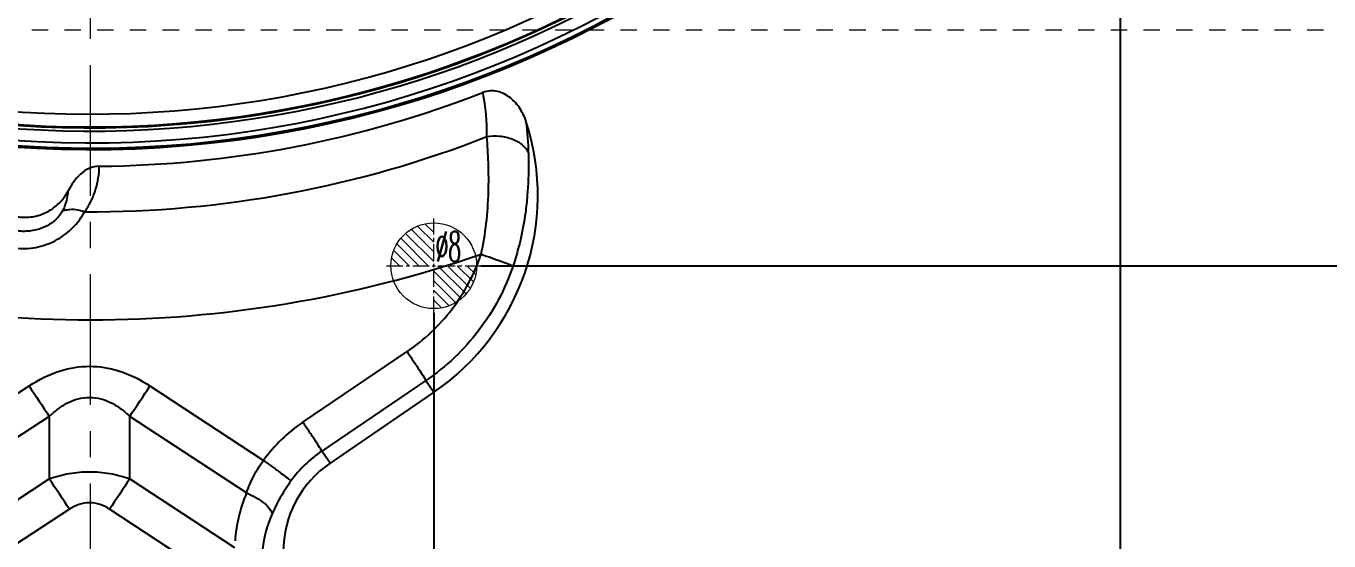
# Model space of a CAD drawing. Header units: millimetres. Extents: x 3054 to 4939, y -1170 to 130.
# Drawn here: x 3549.1 to 3670.5, y -919.4 to -871.4 of the extents above; entities that cross this region are included whole.
import ezdxf

# ---------------------------------------------------------------- set-up
doc = ezdxf.new("R2010")
doc.units = ezdxf.units.MM
doc.header["$LTSCALE"] = 16.335
doc.header["$PDMODE"] = 3
doc.header["$PDSIZE"] = 0.3125
doc.linetypes.add('CENTER', pattern=[0.6, 0.375, -0.075, 0.075, -0.075])
doc.linetypes.add('HIDDEN', pattern=[0.2, 0.1, -0.1])
doc.layers.get('0').update_dxf_attribs({"linetype": 'CONTINUOUS'})
doc.layers.get('Defpoints').update_dxf_attribs({"linetype": 'CONTINUOUS'})
doc.layers.add('11', color=7, linetype='CONTINUOUS')
for name, color, linetype, lineweight in [('center', 1, 'CENTER', 9), ('cool', 153, 'HIDDEN', 9), ('epin', 13, 'CONTINUOUS', 9)]:
    doc.layers.add(name, color=color, linetype=linetype, lineweight=lineweight)
doc.styles.get("Standard").update_dxf_attribs({"font": 'txt', "width": 0.8})
doc.styles.add('TXT05', font='txt.shx', dxfattribs={"width": 0.5, "bigfont": 'gbcbig.shx'})
doc.dimstyles.get("Standard").update_dxf_attribs({"dimtxt": 0.15625, "dimasz": 0.1875, "dimexe": 0.125, "dimexo": 0.0625, "dimtad": 0, "dimtih": 1, "dimtoh": 1, "dimdsep": 46, "dimtxsty": 'Standard', "dimcen": 0.09, "dimadec": 0, "dimazin": 0, "dimtp": 0.01, "dimtm": 0.01, "dimtfac": 1, "dimtofl": 0, "dimtmove": 0, "dimatfit": 3, "dimfxl": 0, "dimtolj": 1, "dimarcsym": 0})

# ---------------------------------------------------------------- blocks, each defined once
blk = doc.blocks.new('epin_ejp_8')
at = {"layer": 'epin'}
h = blk.add_hatch(dxfattribs=at)
h.set_pattern_fill('_ANSI31', color=123, scale=0.2, angle=90, style=0)
h.set_pattern_definition([(135, (-3609.8168, 780.7174), (-0.44901281, -0.44901281), [])])
h.paths.add_polyline_path([(0, 4, 0.414214), (-4, 0), (0, 0)])
h.paths.add_polyline_path([(4, 0), (0, 0), (0, -4, 0.414214)])
at = {"layer": 'epin', "color": 1, "linetype": 'CENTER', "ltscale": 0.248791}
for p, q in [((0, -4.4), (0, 4.4)), ((-4.4, 0), (4.4, 0))]:
    blk.add_line(p, q, dxfattribs=at)
at = {"layer": 'epin'}
blk.add_circle((0, 0), 4, dxfattribs=at)
at = {"layer": 'epin', "color": 6, "style": 'TXT05', "width": 0.5}
blk.add_text('%%c8', height=2.8, dxfattribs=at).set_placement((0.16, 0.4))
blk = doc.blocks.new('*D125')
at = {"color": 4, "lineweight": -2}
blk.add_line((3591.48, -893.72), (3724.56, -893.72), dxfattribs=at)
at = {"layer": 'Defpoints', "color": 0}
for p in [(3555.08, -785.72), (3591.48, -893.72), (3724.56, -893.72)]:
    blk.add_point(p, dxfattribs=at)
at = {"color": 6, "insert": (3732.89, -893.72), "char_height": 5, "attachment_point": 5}
blk.add_mtext('\\A1;108.00', dxfattribs=at)
blk = doc.blocks.new('*D126')
at = {"color": 4, "lineweight": -2}
blk.add_line((3692.39, -903.72), (3724.56, -903.72), dxfattribs=at)
at = {"layer": 'Defpoints', "color": 0}
for p in [(3555.08, -785.72), (3692.39, -903.72), (3724.56, -903.72)]:
    blk.add_point(p, dxfattribs=at)
at = {"color": 6, "insert": (3732.56, -903.72), "char_height": 5, "attachment_point": 5}
blk.add_mtext('\\A1;118.00', dxfattribs=at)
blk = doc.blocks.new('*D132')
at = {"color": 4, "lineweight": -2}
blk.add_line((3555.08, -945.72), (3555.08, -950.18), dxfattribs=at)
at = {"layer": 'Defpoints', "color": 0}
for p in [(3555.08, -785.72), (3555.08, -945.72), (3555.08, -950.18)]:
    blk.add_point(p, dxfattribs=at)
at = {"color": 6, "insert": (3555.08, -955.18), "char_height": 5, "attachment_point": 5, "rotation": 90}
blk.add_mtext('\\A1;0.00', dxfattribs=at)
blk = doc.blocks.new('*D133')
at = {"color": 4, "lineweight": -2}
blk.add_line((3587.08, -898.12), (3587.08, -950.18), dxfattribs=at)
at = {"layer": 'Defpoints', "color": 0}
for p in [(3555.08, -785.72), (3587.08, -898.12), (3587.08, -950.18)]:
    blk.add_point(p, dxfattribs=at)
at = {"color": 6, "insert": (3587.08, -957.52), "char_height": 5, "attachment_point": 5, "rotation": 90}
blk.add_mtext('\\A1;32.00', dxfattribs=at)
blk = doc.blocks.new('*D134')
at = {"color": 4, "lineweight": -2}
blk.add_line((3651.08, -846.12), (3651.08, -950.18), dxfattribs=at)
at = {"layer": 'Defpoints', "color": 0}
for p in [(3555.08, -785.72), (3651.08, -846.12), (3651.08, -950.18)]:
    blk.add_point(p, dxfattribs=at)
at = {"color": 6, "insert": (3651.08, -957.52), "char_height": 5, "attachment_point": 5, "rotation": 90}
blk.add_mtext('\\A1;96.00', dxfattribs=at)
blk = doc.blocks.new('*D135')
at = {"color": 4, "lineweight": -2}
blk.add_line((3683.59, -912.52), (3683.59, -950.18), dxfattribs=at)
at = {"layer": 'Defpoints', "color": 0}
for p in [(3555.08, -785.72), (3683.59, -912.52), (3683.59, -950.18)]:
    blk.add_point(p, dxfattribs=at)
at = {"color": 6, "insert": (3683.59, -959.18), "char_height": 5, "attachment_point": 5, "rotation": 90}
blk.add_mtext('\\A1;128.50', dxfattribs=at)
blk = doc.blocks.new('*D148')
at = {"color": 4, "lineweight": -2}
blk.add_line((3518.68, -893.72), (3385.61, -893.72), dxfattribs=at)
at = {"layer": 'Defpoints', "color": 0}
for p in [(3555.08, -785.72), (3385.61, -893.72), (3518.68, -893.72)]:
    blk.add_point(p, dxfattribs=at)
at = {"color": 6, "insert": (3377.28, -893.72), "char_height": 5, "attachment_point": 5}
blk.add_mtext('\\A1;108.00', dxfattribs=at)
blk = doc.blocks.new('*D149')
at = {"color": 4, "lineweight": -2}
blk.add_line((3417.78, -903.72), (3385.61, -903.72), dxfattribs=at)
at = {"layer": 'Defpoints', "color": 0}
for p in [(3555.08, -785.72), (3385.61, -903.72), (3417.78, -903.72)]:
    blk.add_point(p, dxfattribs=at)
at = {"color": 6, "insert": (3377.61, -903.72), "char_height": 5, "attachment_point": 5}
blk.add_mtext('\\A1;118.00', dxfattribs=at)
blk = doc.blocks.new('*D153')
at = {"color": 4, "lineweight": -2}
blk.add_line((3523.08, -898.12), (3523.08, -950.18), dxfattribs=at)
at = {"layer": 'Defpoints', "color": 0}
for p in [(3555.08, -785.72), (3523.08, -898.12), (3523.08, -950.18)]:
    blk.add_point(p, dxfattribs=at)
at = {"color": 6, "insert": (3523.08, -957.52), "char_height": 5, "attachment_point": 5, "rotation": 90}
blk.add_mtext('\\A1;32.00', dxfattribs=at)
blk = doc.blocks.new('*D154')
at = {"color": 4, "lineweight": -2}
for p, q in [((3459.09, -846.12), (3459.09, -930.18)), ((3459.09, -930.18), (3460.06, -940.18)), ((3460.06, -940.18), (3460.06, -950.18))]:
    blk.add_line(p, q, dxfattribs=at)
at = {"layer": 'Defpoints', "color": 0}
for p in [(3555.08, -785.72), (3459.09, -846.12), (3460.06, -950.18)]:
    blk.add_point(p, dxfattribs=at)
at = {"color": 6, "insert": (3460.06, -957.52), "char_height": 5, "attachment_point": 5, "rotation": 90}
blk.add_mtext('\\A1;96.00', dxfattribs=at)
blk = doc.blocks.new('*D155')
at = {"color": 4, "lineweight": -2}
blk.add_line((3426.58, -912.52), (3426.58, -950.18), dxfattribs=at)
at = {"layer": 'Defpoints', "color": 0}
for p in [(3555.08, -785.72), (3426.58, -912.52), (3426.58, -950.18)]:
    blk.add_point(p, dxfattribs=at)
at = {"color": 6, "insert": (3426.58, -959.18), "char_height": 5, "attachment_point": 5, "rotation": 90}
blk.add_mtext('\\A1;128.50', dxfattribs=at)

msp = doc.modelspace()

# ---------------------------------------------------------------- linework, layer by layer
at = {"layer": '11', "color": 7, "linetype": 'Continuous'}
for p, q in [((3574.883, -908.311), (3584.593, -901.729)), ((3586.36, -904.424), (3576.65, -911.006)), ((3586.36, -904.424), (3587.104, -905.512)), ((3538.896, -911.798), (3549.369, -904.932)), ((3560.625, -904.932), (3571.217, -911.876)), ((3587.104, -905.512), (3577.422, -912.134)), ((3551.245, -907.769), (3540.507, -914.809)), ((3551.245, -907.769), (3551.245, -913.597)), ((3569.632, -914.904), (3558.749, -907.769)), ((3558.749, -913.597), (3558.749, -907.769)), ((3577.422, -912.134), (3576.65, -911.006)), ((3541.657, -919.883), (3551.245, -913.597)), ((3558.749, -913.597), (3568.513, -919.998)), ((3553.121, -916.434), (3542.364, -923.486)), ((3567.805, -923.601), (3556.873, -916.434))]:
    msp.add_line(p, q, dxfattribs=at)
for centre, radius, start, end in [((3555.111, -780.718), 102.032, 186.17935, 344.06282), ((3555.111, -780.718), 101.531, 186.1741, 343.11228), ((3555.111, -780.718), 102.166, 188.76886, 348.16522), ((3555.111, -780.718), 98.859, 201.24207, 347.83141), ((3555.111, -780.718), 100.057, 201.05603, 345.74083), ((3555.111, -780.718), 100.442, 200.91041, 342.92382), ((3555.111, -780.718), 100.141, 200.91041, 342.92304), ((3555.085, -783.738), 100.698, 270.46832, 291.30515), ((3571.292, -881.473), 20.754, 359.46026, 10.88664), ((3574.55, -887.157), 22.237, 304.3705, 17.90972), ((3572.31, -883.483), 23.614, 0.64089, 7.69544), ((3555.028, -787.447), 101.234, 269.72264, 291.44847), ((3555.085, -787.262), 111.502, 250.93543, 289.06457), ((3963.214, -633.298), 495.028, 213.27953, 213.67319), ((3161.54, -643.058), 477.333, 326.31952, 326.72777), ((3583.102, -920.428), 14.642, 124.14835, 144.26236), ((3583.098, -920.536), 11.506, 124.0826, 144.16793), ((3583.085, -920.414), 10.032, 124.3705, 180), ((3151.965, -1179.676), 479.815, 33.27328, 33.67943), ((3972.788, -1189.437), 497.51, 146.3278, 146.71949), ((3583.154, -920.51), 14.638, 157.48136, 175.63109), ((3582.533, -921.516), 11.497, 156.19739, 174.50014)]:
    msp.add_arc(centre, radius, start, end, dxfattribs=at)
for points, knots in [([(3595.71, -880.319), (3595.57, -879.887), (3595.191, -879.053), (3594.44, -878.172), (3593.672, -877.676), (3593.025, -877.438), (3592.337, -877.375), (3591.884, -877.471), (3591.672, -877.554)], [0, 0, 0, 0, 0.2497378, 0.4991929, 0.6244182, 0.7496932, 0.8749174, 1, 1, 1, 1]), ([(3591.504, -892.651), (3591.919, -890.746), (3592.231, -887.879), (3592.202, -884.204), (3592.101, -882.482), (3592.044, -881.671)], [0, 0, 0, 0, 0.5305338, 0.778767, 1, 1, 1, 1]), ([(3592.045, -881.669), (3592.433, -881.604), (3593.25, -881.576), (3594.244, -881.799), (3594.956, -882.15), (3595.503, -882.547), (3595.807, -882.942), (3595.922, -883.218)], [0, 0, 0, 0, 0.2654108, 0.5452443, 0.677319, 0.7983834, 1, 1, 1, 1]), ([(3595.922, -883.218), (3595.925, -883.519), (3595.932, -884.832), (3595.888, -886.147), (3595.806, -887.157)], [0, 0, 0, 0, 0.2287397, 1, 1, 1, 1]), ([(3555.908, -884.432), (3555.587, -884.435), (3554.939, -884.585), (3554.131, -885.139), (3553.496, -885.875), (3553.166, -886.431), (3553.02, -886.718)], [0, 0, 0, 0, 0.2496242, 0.4996417, 0.7498471, 1, 1, 1, 1]), ([(3554.538, -888.678), (3554.768, -888.36), (3555.166, -887.693), (3555.595, -886.63), (3555.845, -885.536), (3555.9, -884.799), (3555.908, -884.432)], [0, 0, 0, 0, 0.2600577, 0.5115332, 0.7571201, 1, 1, 1, 1]), ([(3544.7, -886.209), (3544.851, -886.62), (3545.273, -887.404), (3546.213, -888.348), (3547.385, -888.984), (3548.69, -889.257), (3550.018, -889.145), (3551.258, -888.657), (3552.306, -887.835), (3552.821, -887.108), (3553.02, -886.718)], [0, 0, 0, 0, 0.124994, 0.2500386, 0.3750106, 0.5000022, 0.6249927, 0.7499662, 0.875009, 1, 1, 1, 1]), ([(3552.478, -888.626), (3552.563, -888.472), (3552.849, -887.875), (3552.995, -887.211), (3553.015, -886.725)], [0, 0, 0, 0, 0.2655285, 1, 1, 1, 1]), ([(3595.806, -887.157), (3595.762, -887.7), (3595.52, -889.929), (3595.018, -892.133), (3594.477, -893.742)], [0, 0, 0, 0, 0.2429257, 1, 1, 1, 1]), ([(3542.944, -887.947), (3543.144, -888.443), (3543.55, -889.175), (3544.255, -890.064), (3544.922, -890.697), (3545.704, -891.236), (3546.575, -891.671), (3547.514, -891.979), (3548.499, -892.129), (3549.495, -892.112), (3550.466, -891.923), (3551.384, -891.597), (3552.488, -891.023), (3553.612, -890.077), (3554.283, -889.148), (3554.538, -888.678)], [0, 0, 0, 0, 0.1098154, 0.1699588, 0.2327152, 0.297759, 0.3643931, 0.4319008, 0.4999354, 0.5679748, 0.6355113, 0.702182, 0.767292, 0.8901588, 1, 1, 1, 1]), ([(3552.478, -888.626), (3552.33, -888.89), (3551.911, -889.425), (3551.023, -890.063), (3549.875, -890.471), (3548.598, -890.562), (3547.345, -890.308), (3546.26, -889.758), (3545.462, -889.015), (3545.116, -888.433), (3545.003, -888.152)], [0, 0, 0, 0, 0.1007188, 0.2223569, 0.3584752, 0.5005213, 0.642455, 0.7782853, 0.8995729, 1, 1, 1, 1]), ([(3552.478, -888.626), (3552.615, -888.562), (3553.291, -888.362), (3554.025, -888.491), (3554.538, -888.678)], [0, 0, 0, 0, 0.2172635, 1, 1, 1, 1]), ([(3584.593, -901.729), (3586.186, -900.643), (3589.051, -897.951), (3590.883, -894.472), (3591.505, -892.648)], [0, 0, 0, 0, 0.5000459, 1, 1, 1, 1]), ([(3591.505, -892.648), (3591.836, -892.76), (3592.478, -892.98), (3593.349, -893.292), (3593.965, -893.522), (3594.314, -893.665), (3594.433, -893.719), (3594.477, -893.742)], [0, 0, 0, 0, 0.3305101, 0.6425972, 0.8767336, 0.9525198, 1, 1, 1, 1]), ([(3594.477, -893.742), (3593.754, -895.888), (3591.583, -899.967), (3588.235, -903.152), (3586.36, -904.424)], [0, 0, 0, 0, 0.4999317, 1, 1, 1, 1]), ([(3584.593, -901.729), (3584.792, -902.022), (3585.177, -902.594), (3585.699, -903.379), (3586.09, -903.984), (3586.296, -904.308), (3586.36, -904.424)], [0, 0, 0, 0, 0.3295007, 0.64226, 0.8770997, 1, 1, 1, 1]), ([(3549.369, -904.932), (3550.27, -904.341), (3552.078, -903.427), (3554.997, -902.955), (3557.916, -903.427), (3559.724, -904.341), (3560.625, -904.932)], [0, 0, 0, 0, 0.2702691, 0.5, 0.7297309, 1, 1, 1, 1]), ([(3551.245, -907.769), (3551.5, -907.525), (3552.039, -907.064), (3552.936, -906.49), (3553.931, -906.092), (3554.997, -905.95), (3556.063, -906.092), (3557.058, -906.49), (3557.955, -907.064), (3558.494, -907.525), (3558.749, -907.769)], [0, 0, 0, 0, 0.1247225, 0.2497465, 0.3747674, 0.4999991, 0.6252315, 0.7502521, 0.8752776, 1, 1, 1, 1]), ([(3576.65, -911.006), (3576.586, -910.89), (3576.38, -910.566), (3575.989, -909.961), (3575.467, -909.176), (3575.082, -908.604), (3574.883, -908.311)], [0, 0, 0, 0, 0.1229003, 0.35774, 0.6704993, 1, 1, 1, 1]), ([(3569.632, -914.904), (3569.724, -914.638), (3570.134, -913.573), (3570.705, -912.568), (3571.217, -911.876)], [0, 0, 0, 0, 0.2458882, 1, 1, 1, 1]), ([(3571.217, -911.876), (3571.503, -912.081), (3572.057, -912.483), (3572.809, -913.039), (3573.374, -913.474), (3573.674, -913.71), (3573.769, -913.8)], [0, 0, 0, 0, 0.3299792, 0.6424076, 0.8769108, 1, 1, 1, 1]), ([(3551.245, -913.597), (3551.852, -913.379), (3553.089, -913.045), (3554.367, -912.931), (3554.997, -912.931)], [0, 0, 0, 0, 0.5056505, 1, 1, 1, 1]), ([(3554.997, -912.931), (3555.627, -912.931), (3556.905, -913.045), (3558.142, -913.379), (3558.749, -913.597)], [0, 0, 0, 0, 0.4943495, 1, 1, 1, 1]), ([(3573.769, -913.8), (3573.59, -914.049), (3572.925, -915.026), (3572.366, -916.075), (3572.013, -916.876)], [0, 0, 0, 0, 0.2593801, 1, 1, 1, 1]), ([(3569.632, -914.904), (3569.933, -915.035), (3570.505, -915.323), (3571.244, -915.824), (3571.771, -916.33), (3571.985, -916.709), (3572.013, -916.876)], [0, 0, 0, 0, 0.3103939, 0.6045073, 0.8402041, 1, 1, 1, 1]), ([(3556.873, -916.434), (3556.595, -916.252), (3555.997, -915.943), (3554.997, -915.765), (3553.997, -915.943), (3553.399, -916.252), (3553.121, -916.434)], [0, 0, 0, 0, 0.2501468, 0.5001197, 0.7499754, 1, 1, 1, 1])]:
    msp.add_open_spline(points, degree=3, knots=knots, dxfattribs=at)
at = {"layer": 'center', "color": 1, "linetype": 'CENTER', "ltscale": 1.990336}
msp.add_line((3555.085, -945.719), (3555.085, -625.718), dxfattribs=at)
at = {"layer": 'cool', "ltscale": 0.932966}
msp.add_line((3409.415, -871.718), (3700.755, -871.718), dxfattribs=at)

# ---------------------------------------------------------------- block references
at = {"layer": 'epin'}
msp.add_blockref('epin_ejp_8', (3587.085, -893.718), dxfattribs=at)

# ---------------------------------------------------------------- dimensions: what is measured, and where the dimension line sits
for feature_location, offset, dtype, origin, picture, middle in [((3518.685, -893.718), (-133.07, 0), 0, (3555.085, -785.718), '*D148', (3377.282, -893.718)), ((3417.785, -903.718), (-32.17, 0), 0, (3555.085, -785.718), '*D149', (3377.615, -903.718)), ((3426.585, -912.518), (0, -37.664), 1, (3555.085, -785.718), '*D155', (3426.585, -959.182)), ((3459.089, -846.118), (0.97, -104.064), 1, (3555.085, -785.718), '*D154', (3460.059, -957.516)), ((3523.085, -898.118), (0, -52.064), 1, (3555.085, -785.718), '*D153', (3523.085, -957.516)), ((3555.084955475, -945.719144368), (0, -4.463288827), 1, (3555.084955475, -785.718474448), '*D132', (3555.084955475, -955.182433196)), ((3591.485, -893.718), (133.07, 0), 0, (3555.085, -785.718), '*D125', (3732.888, -893.718)), ((3692.385, -903.718), (32.17, 0), 0, (3555.085, -785.718), '*D126', (3732.555, -903.718)), ((3587.085, -898.118), (0, -52.064), 1, (3555.085, -785.718), '*D133', (3587.085, -957.516)), ((3651.081, -846.118), (0, -104.064), 1, (3555.085, -785.718), '*D134', (3651.081, -957.516)), ((3683.585, -912.518), (0, -37.664), 1, (3555.085, -785.718), '*D135', (3683.585, -959.182))]:
    dim = msp.add_ordinate_dim(feature_location=feature_location, offset=offset, dtype=dtype, origin=origin, dimstyle='Standard', override={"dimtxt": 5, "dimasz": 5, "dimexe": 0, "dimexo": 0, "dimgap": 0, "dimtih": 0, "dimtoh": 0, "dimzin": 0, "dimcen": 0, "dimclrd": 4, "dimclre": 4, "dimclrt": 6, "dimadec": 2, "dimtp": 0, "dimtm": 0, "dimtzin": 0})
    dim.commit()
    dim.dimension.update_dxf_attribs({"geometry": picture, "text_midpoint": middle})

doc.saveas('drawing.dxf')
